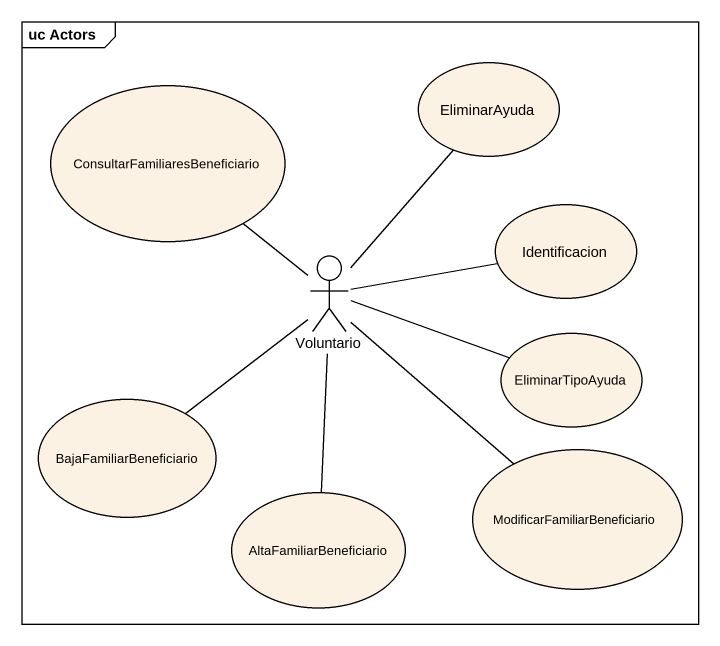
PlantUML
@startuml
mainframe uc Actors
usecase "ConsultarFamiliaresBeneficiario" as ConsultarFamiliaresBeneficia
usecase EliminarAyuda
usecase Identificacion
actor Voluntario
usecase EliminarTipoAyuda
usecase BajaFamiliarBeneficiario
usecase "ModificarFamiliarBeneficiario" as ModificarFamiliarBeneficiari
usecase AltaFamiliarBeneficiario
Voluntario -up- ConsultarFamiliaresBeneficia
Voluntario -up- EliminarAyuda
Voluntario -right- Identificacion
Voluntario -right- EliminarTipoAyuda
Voluntario -- BajaFamiliarBeneficiario
Voluntario -- ModificarFamiliarBeneficiari
Voluntario -- AltaFamiliarBeneficiario
@enduml
